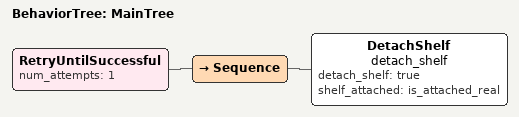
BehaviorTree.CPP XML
<root BTCPP_format="4">
    <BehaviorTree ID="MainTree">
        <RetryUntilSuccessful num_attempts="1">
            <Sequence>
                <DetachShelf name="detach_shelf" detach_shelf="true" shelf_attached="is_attached_real"/>
            </Sequence>
        </RetryUntilSuccessful>
    </BehaviorTree>
</root>
